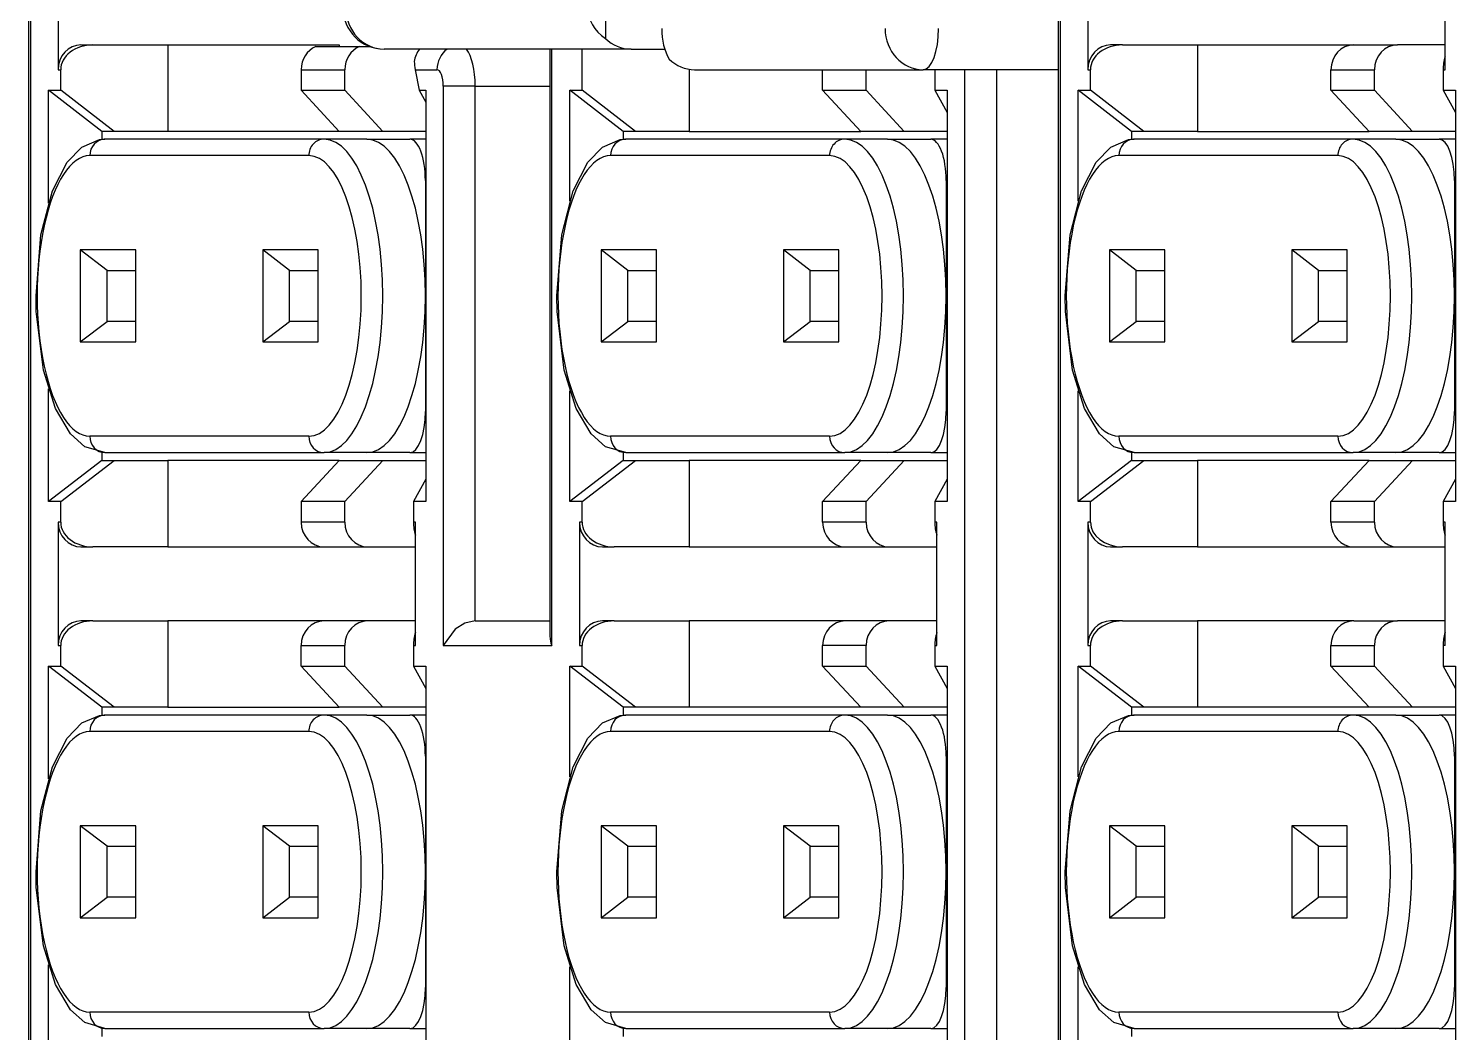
# Model space of a CAD drawing. Header units: inches. Extents: x 47316 to 59086, y 3141 to 11743.
# Drawn here: x 51901.51 to 51908.48, y 8972.56 to 8977.46 of the extents above; entities that cross this region are included whole.
import ezdxf

# ---------------------------------------------------------------- set-up
doc = ezdxf.new("R2010")
doc.units = ezdxf.units.IN
doc.header["$MEASUREMENT"] = 0
doc.layers.add('___SHELL', color=7, linetype='Continuous')

msp = doc.modelspace()

# ---------------------------------------------------------------- linework, layer by layer
at = {"layer": '___SHELL', "color": 0, "linetype": 'ByBlock', "lineweight": -2}
for p, q in [((51906.5374, 8991.2422), (51906.5374, 8969.511)), ((51906.5462, 8991.2422), (51906.5462, 8969.511)), ((51901.5078, 8978.2351), (51901.5078, 8969.511)), ((51901.5166, 8978.2351), (51901.5166, 8969.511)), ((51901.6961, 8976.8113), (51901.7677, 8976.8856)), ((51901.7677, 8976.8856), (51901.8539, 8976.9221)), ((51901.8539, 8976.9221), (51901.8812, 8976.9242)), ((51904.2398, 8976.8113), (51904.3114, 8976.8856)), ((51904.3114, 8976.8856), (51904.3976, 8976.9221)), ((51904.3976, 8976.9221), (51904.4249, 8976.9242)), ((51906.7226, 8976.8113), (51906.7942, 8976.8856)), ((51906.7942, 8976.8856), (51906.8804, 8976.9221)), ((51906.8804, 8976.9221), (51906.9077, 8976.9242)), ((51901.6245, 8976.6714), (51901.6961, 8976.8113)), ((51904.1682, 8976.6714), (51904.2398, 8976.8113)), ((51906.651, 8976.6714), (51906.7226, 8976.8113)), ((51901.5686, 8976.457), (51901.6245, 8976.6714)), ((51904.1123, 8976.457), (51904.1682, 8976.6714)), ((51906.5951, 8976.457), (51906.651, 8976.6714)), ((51901.5443, 8976.1589), (51901.5686, 8976.457)), ((51904.0879, 8976.1589), (51904.1123, 8976.457)), ((51906.5708, 8976.1589), (51906.5951, 8976.457)), ((51901.5458, 8976.0825), (51901.5443, 8976.1589)), ((51904.0895, 8976.0825), (51904.0879, 8976.1589)), ((51906.5723, 8976.0825), (51906.5708, 8976.1589)), ((51901.581, 8975.7968), (51901.5458, 8976.0825)), ((51904.1247, 8975.7968), (51904.0895, 8976.0825)), ((51906.6075, 8975.7968), (51906.5723, 8976.0825)), ((51901.6394, 8975.6095), (51901.581, 8975.7968)), ((51904.1831, 8975.6095), (51904.1247, 8975.7968)), ((51906.6659, 8975.6095), (51906.6075, 8975.7968)), ((51901.7125, 8975.485), (51901.6394, 8975.6095)), ((51904.2562, 8975.485), (51904.1831, 8975.6095)), ((51906.739, 8975.485), (51906.6659, 8975.6095)), ((51901.7824, 8975.4226), (51901.7125, 8975.485)), ((51904.3261, 8975.4226), (51904.2562, 8975.485)), ((51906.8089, 8975.4226), (51906.739, 8975.485)), ((51901.8812, 8975.3937), (51901.7824, 8975.4226)), ((51904.4249, 8975.3937), (51904.3261, 8975.4226)), ((51906.9077, 8975.3937), (51906.8089, 8975.4226)), ((51903.6383, 8974.561), (51903.5918, 8974.5323)), ((51903.6898, 8974.5723), (51903.6383, 8974.561)), ((51903.5918, 8974.5323), (51903.533, 8974.4518)), ((51901.6961, 8973.9995), (51901.7677, 8974.0738)), ((51901.7677, 8974.0738), (51901.8539, 8974.1103)), ((51901.8539, 8974.1103), (51901.8812, 8974.1124)), ((51904.2398, 8973.9995), (51904.3114, 8974.0738)), ((51904.3114, 8974.0738), (51904.3976, 8974.1103)), ((51904.3976, 8974.1103), (51904.4249, 8974.1124)), ((51906.7226, 8973.9995), (51906.7942, 8974.0738)), ((51906.7942, 8974.0738), (51906.8804, 8974.1103)), ((51906.8804, 8974.1103), (51906.9077, 8974.1124)), ((51901.6245, 8973.8596), (51901.6961, 8973.9995)), ((51904.1682, 8973.8596), (51904.2398, 8973.9995)), ((51906.651, 8973.8596), (51906.7226, 8973.9995)), ((51901.5686, 8973.6452), (51901.6245, 8973.8596)), ((51904.1123, 8973.6452), (51904.1682, 8973.8596)), ((51906.5951, 8973.6452), (51906.651, 8973.8596)), ((51901.5443, 8973.3471), (51901.5686, 8973.6452)), ((51904.0879, 8973.3471), (51904.1123, 8973.6452)), ((51906.5708, 8973.3471), (51906.5951, 8973.6452)), ((51901.5458, 8973.2707), (51901.5443, 8973.3471)), ((51904.0895, 8973.2707), (51904.0879, 8973.3471)), ((51906.5723, 8973.2707), (51906.5708, 8973.3471)), ((51901.581, 8972.985), (51901.5458, 8973.2707)), ((51904.1247, 8972.985), (51904.0895, 8973.2707)), ((51906.6075, 8972.985), (51906.5723, 8973.2707)), ((51901.6394, 8972.7977), (51901.581, 8972.985)), ((51904.1831, 8972.7977), (51904.1247, 8972.985)), ((51906.6659, 8972.7977), (51906.6075, 8972.985)), ((51901.7125, 8972.6732), (51901.6394, 8972.7977)), ((51904.2562, 8972.6732), (51904.1831, 8972.7977)), ((51906.739, 8972.6732), (51906.6659, 8972.7977)), ((51901.7824, 8972.6108), (51901.7125, 8972.6732)), ((51901.8812, 8972.5819), (51901.7824, 8972.6108)), ((51904.3261, 8972.6108), (51904.2562, 8972.6732)), ((51904.4249, 8972.5819), (51904.3261, 8972.6108)), ((51906.8089, 8972.6108), (51906.739, 8972.6732)), ((51906.9077, 8972.5819), (51906.8089, 8972.6108))]:
    msp.add_line(p, q, dxfattribs=at)
at = {"layer": '___SHELL', "color": 0, "linetype": 'ByBlock', "lineweight": -2, "ltscale": 0.050876}
msp.add_line((51901.652, 8978.081), (51901.652, 8977.2636), dxfattribs=at)
at = {"layer": '___SHELL', "color": 0, "linetype": 'ByBlock', "lineweight": -2, "ltscale": 0.0375}
for p, q in [((51906.6816, 8977.8661), (51906.6816, 8977.2636)), ((51908.4271, 8977.2636), (51908.4271, 8977.8661)), ((51901.652, 8975.0543), (51901.652, 8974.4518)), ((51903.3975, 8974.4518), (51903.3975, 8975.0543)), ((51904.1988, 8975.0543), (51904.1988, 8974.4518)), ((51905.9443, 8974.4518), (51905.9443, 8975.0543)), ((51906.6816, 8975.0543), (51906.6816, 8974.4518)), ((51908.4271, 8974.4518), (51908.4271, 8975.0543))]:
    msp.add_line(p, q, dxfattribs=at)
at = {"layer": '___SHELL', "color": 0, "linetype": 'ByBlock', "lineweight": -2, "ltscale": 0.013644}
msp.add_line((51904.3259, 8977.6347), (51904.3259, 8977.4154), dxfattribs=at)
at = {"layer": '___SHELL', "color": 0, "linetype": 'ByBlock', "lineweight": -2, "ltscale": 0.003607}
for p, q in [((51901.7638, 8977.3841), (51901.8217, 8977.3841)), ((51906.8512, 8977.3841), (51906.7933, 8977.3841)), ((51901.7638, 8974.9338), (51901.8217, 8974.9338)), ((51906.7933, 8974.9338), (51906.8512, 8974.9338)), ((51901.8217, 8974.5723), (51901.7638, 8974.5723)), ((51906.8512, 8974.5723), (51906.7933, 8974.5723))]:
    msp.add_line(p, q, dxfattribs=at)
at = {"layer": '___SHELL', "color": 0, "linetype": 'ByBlock', "lineweight": -2, "ltscale": 0.022778}
for p, q in [((51901.8217, 8977.3841), (51902.1877, 8977.3841)), ((51902.1877, 8974.9338), (51901.8217, 8974.9338)), ((51901.8217, 8974.5723), (51902.1877, 8974.5723))]:
    msp.add_line(p, q, dxfattribs=at)
at = {"layer": '___SHELL', "color": 0, "linetype": 'ByBlock', "lineweight": -2, "ltscale": 0.052155}
for p, q in [((51902.1877, 8977.3841), (51903.0257, 8977.3841)), ((51903.0257, 8976.9623), (51902.1877, 8976.9623)), ((51904.7345, 8976.9623), (51905.5724, 8976.9623)), ((51907.2173, 8976.9623), (51908.0553, 8976.9623)), ((51903.0257, 8975.3556), (51902.1877, 8975.3556)), ((51905.5724, 8975.3556), (51904.7345, 8975.3556)), ((51908.0553, 8975.3556), (51907.2173, 8975.3556)), ((51902.1877, 8974.1505), (51903.0257, 8974.1505)), ((51905.5724, 8974.1505), (51904.7345, 8974.1505)), ((51908.0553, 8974.1505), (51907.2173, 8974.1505))]:
    msp.add_line(p, q, dxfattribs=at)
at = {"layer": '___SHELL', "color": 0, "linetype": 'ByBlock', "lineweight": -2, "ltscale": 0.026251}
for p, q in [((51902.1877, 8977.3841), (51902.1877, 8976.9623)), ((51907.2173, 8977.3841), (51907.2173, 8976.9623)), ((51902.1877, 8975.3556), (51902.1877, 8974.9338)), ((51904.7345, 8975.3556), (51904.7345, 8974.9338)), ((51907.2173, 8975.3556), (51907.2173, 8974.9338)), ((51902.1877, 8974.5723), (51902.1877, 8974.1505)), ((51904.7345, 8974.5723), (51904.7345, 8974.1505)), ((51907.2173, 8974.5723), (51907.2173, 8974.1505))]:
    msp.add_line(p, q, dxfattribs=at)
at = {"layer": '___SHELL', "color": 0, "linetype": 'ByBlock', "lineweight": -2, "ltscale": 0.013251}
for p, q in [((51902.9111, 8977.3761), (51903.124, 8977.3761)), ((51907.9808, 8977.3841), (51908.1937, 8977.3841)), ((51902.8395, 8977.2636), (51903.0524, 8977.2636)), ((51907.869, 8977.2636), (51908.0819, 8977.2636)), ((51902.8395, 8977.1632), (51903.0524, 8977.1632)), ((51905.3862, 8977.1632), (51905.5991, 8977.1632)), ((51907.869, 8977.1632), (51908.0819, 8977.1632)), ((51905.7853, 8976.9623), (51905.5724, 8976.9623)), ((51908.2682, 8976.9623), (51908.0553, 8976.9623)), ((51905.5724, 8975.3556), (51905.7853, 8975.3556)), ((51908.0553, 8975.3556), (51908.2682, 8975.3556)), ((51903.0524, 8975.1547), (51902.8395, 8975.1547)), ((51905.5991, 8975.1547), (51905.3862, 8975.1547)), ((51908.0819, 8975.1547), (51907.869, 8975.1547)), ((51903.0524, 8975.0543), (51902.8395, 8975.0543)), ((51905.5991, 8975.0543), (51905.3862, 8975.0543)), ((51908.0819, 8975.0543), (51907.869, 8975.0543)), ((51902.9512, 8974.9338), (51903.1641, 8974.9338)), ((51905.498, 8974.9338), (51905.7109, 8974.9338)), ((51907.9808, 8974.9338), (51908.1937, 8974.9338)), ((51903.1641, 8974.5723), (51902.9512, 8974.5723)), ((51905.7109, 8974.5723), (51905.498, 8974.5723)), ((51907.9808, 8974.5723), (51908.1937, 8974.5723)), ((51902.8395, 8974.4518), (51903.0524, 8974.4518)), ((51905.5991, 8974.4518), (51905.3862, 8974.4518)), ((51907.869, 8974.4518), (51908.0819, 8974.4518)), ((51902.8395, 8974.3514), (51903.0524, 8974.3514)), ((51905.3862, 8974.3514), (51905.5991, 8974.3514)), ((51907.869, 8974.3514), (51908.0819, 8974.3514)), ((51905.7853, 8974.1505), (51905.5724, 8974.1505)), ((51908.2682, 8974.1505), (51908.0553, 8974.1505))]:
    msp.add_line(p, q, dxfattribs=at)
at = {"layer": '___SHELL', "color": 0, "linetype": 'ByBlock', "lineweight": -2, "ltscale": 0.000500488}
msp.add_line((51903.0257, 8977.3841), (51903.0257, 8977.3761), dxfattribs=at)
at = {"layer": '___SHELL', "color": 0, "linetype": 'ByBlock', "lineweight": -2, "ltscale": 0.003232}
msp.add_line((51903.124, 8977.3761), (51903.176, 8977.3761), dxfattribs=at)
at = {"layer": '___SHELL', "color": 0, "linetype": 'ByBlock', "lineweight": -2, "ltscale": 0.075079}
msp.add_line((51904.4508, 8977.364), (51903.2445, 8977.364), dxfattribs=at)
at = {"layer": '___SHELL', "color": 0, "linetype": 'ByBlock', "lineweight": -2, "ltscale": 0.178436}
msp.add_line((51904.0545, 8977.364), (51904.0545, 8974.497), dxfattribs=at)
at = {"layer": '___SHELL', "color": 0, "linetype": 'ByBlock', "lineweight": -2, "ltscale": 0.18125}
msp.add_line((51904.0633, 8974.4518), (51904.0633, 8977.364), dxfattribs=at)
at = {"layer": '___SHELL', "color": 0, "linetype": 'ByBlock', "lineweight": -2, "ltscale": 0.0125}
msp.add_line((51904.2116, 8977.1632), (51904.2116, 8977.364), dxfattribs=at)
at = {"layer": '___SHELL', "color": 0, "linetype": 'ByBlock', "lineweight": -2, "ltscale": 0.010229}
msp.add_line((51904.4508, 8977.364), (51904.6152, 8977.364), dxfattribs=at)
at = {"layer": '___SHELL', "color": 0, "linetype": 'ByBlock', "lineweight": -2, "ltscale": 0.022781}
for p, q in [((51906.8512, 8977.3841), (51907.2173, 8977.3841)), ((51904.7345, 8974.9338), (51904.3684, 8974.9338)), ((51907.2173, 8974.9338), (51906.8512, 8974.9338)), ((51904.3684, 8974.5723), (51904.7345, 8974.5723)), ((51906.8512, 8974.5723), (51907.2173, 8974.5723))]:
    msp.add_line(p, q, dxfattribs=at)
at = {"layer": '___SHELL', "color": 0, "linetype": 'ByBlock', "lineweight": -2, "ltscale": 0.047519}
for p, q in [((51907.2173, 8977.3841), (51907.9808, 8977.3841)), ((51902.1877, 8974.9338), (51902.9512, 8974.9338)), ((51904.7345, 8974.9338), (51905.498, 8974.9338)), ((51907.2173, 8974.9338), (51907.9808, 8974.9338)), ((51902.9512, 8974.5723), (51902.1877, 8974.5723)), ((51905.498, 8974.5723), (51904.7345, 8974.5723)), ((51907.9808, 8974.5723), (51907.2173, 8974.5723))]:
    msp.add_line(p, q, dxfattribs=at)
at = {"layer": '___SHELL', "color": 0, "linetype": 'ByBlock', "lineweight": -2, "ltscale": 0.014526}
for p, q in [((51908.4271, 8977.3841), (51908.1937, 8977.3841)), ((51903.1641, 8974.9338), (51903.3975, 8974.9338)), ((51905.7109, 8974.9338), (51905.9443, 8974.9338)), ((51908.1937, 8974.9338), (51908.4271, 8974.9338)), ((51903.3975, 8974.5723), (51903.1641, 8974.5723)), ((51905.9443, 8974.5723), (51905.7109, 8974.5723)), ((51908.4271, 8974.5723), (51908.1937, 8974.5723))]:
    msp.add_line(p, q, dxfattribs=at)
at = {"layer": '___SHELL', "color": 0, "linetype": 'ByBlock', "lineweight": -2, "ltscale": 0.000796509}
for p, q in [((51901.652, 8977.2636), (51901.6648, 8977.2636)), ((51906.6816, 8977.2636), (51906.6944, 8977.2636)), ((51901.6648, 8975.0543), (51901.652, 8975.0543)), ((51904.2116, 8975.0543), (51904.1988, 8975.0543)), ((51906.6944, 8975.0543), (51906.6816, 8975.0543)), ((51901.652, 8974.4518), (51901.6648, 8974.4518)), ((51904.1988, 8974.4518), (51904.2116, 8974.4518)), ((51906.6816, 8974.4518), (51906.6944, 8974.4518))]:
    msp.add_line(p, q, dxfattribs=at)
at = {"layer": '___SHELL', "color": 0, "linetype": 'ByBlock', "lineweight": -2, "ltscale": 0.00625}
for p, q in [((51901.6648, 8977.1632), (51901.6648, 8977.2636)), ((51902.8395, 8977.2636), (51902.8395, 8977.1632)), ((51903.0524, 8977.1632), (51903.0524, 8977.2636)), ((51905.3862, 8977.1632), (51905.3862, 8977.2636)), ((51905.5991, 8977.1632), (51905.5991, 8977.2636)), ((51905.9345, 8977.2636), (51905.9345, 8977.1632)), ((51906.6944, 8977.1632), (51906.6944, 8977.2636)), ((51907.869, 8977.1632), (51907.869, 8977.2636)), ((51908.0819, 8977.1632), (51908.0819, 8977.2636)), ((51908.4173, 8977.2636), (51908.4173, 8977.1632)), ((51901.6648, 8975.0543), (51901.6648, 8975.1547)), ((51902.8395, 8975.1547), (51902.8395, 8975.0543)), ((51903.0524, 8975.0543), (51903.0524, 8975.1547)), ((51903.3878, 8975.1547), (51903.3878, 8975.0543)), ((51904.2116, 8975.0543), (51904.2116, 8975.1547)), ((51905.3862, 8975.0543), (51905.3862, 8975.1547)), ((51905.5991, 8975.0543), (51905.5991, 8975.1547)), ((51905.9345, 8975.1547), (51905.9345, 8975.0543)), ((51906.6944, 8975.0543), (51906.6944, 8975.1547)), ((51907.869, 8975.0543), (51907.869, 8975.1547)), ((51908.0819, 8975.0543), (51908.0819, 8975.1547)), ((51908.4173, 8975.1547), (51908.4173, 8975.0543)), ((51901.6648, 8974.3514), (51901.6648, 8974.4518)), ((51902.8395, 8974.3514), (51902.8395, 8974.4518)), ((51903.0524, 8974.3514), (51903.0524, 8974.4518)), ((51903.3878, 8974.4518), (51903.3878, 8974.3514)), ((51904.2116, 8974.3514), (51904.2116, 8974.4518)), ((51905.3862, 8974.3514), (51905.3862, 8974.4518)), ((51905.5991, 8974.3514), (51905.5991, 8974.4518)), ((51905.9345, 8974.4518), (51905.9345, 8974.3514)), ((51906.6944, 8974.3514), (51906.6944, 8974.4518)), ((51907.869, 8974.3514), (51907.869, 8974.4518)), ((51908.0819, 8974.3514), (51908.0819, 8974.4518)), ((51908.4173, 8974.4518), (51908.4173, 8974.3514))]:
    msp.add_line(p, q, dxfattribs=at)
at = {"layer": '___SHELL', "color": 0, "linetype": 'ByBlock', "lineweight": -2, "ltscale": 0.006613}
msp.add_line((51903.3966, 8977.2636), (51903.5029, 8977.2636), dxfattribs=at)
at = {"layer": '___SHELL', "color": 0, "linetype": 'ByBlock', "lineweight": -2, "ltscale": 0.006358}
msp.add_line((51903.3966, 8977.2636), (51903.4154, 8977.1632), dxfattribs=at)
at = {"layer": '___SHELL', "color": 0, "linetype": 'ByBlock', "lineweight": -2, "ltscale": 0.018881}
msp.add_line((51904.7345, 8977.2657), (51904.7345, 8976.9623), dxfattribs=at)
at = {"layer": '___SHELL', "color": 0, "linetype": 'ByBlock', "lineweight": -2, "ltscale": 0.069498}
msp.add_line((51904.7611, 8977.2636), (51905.8778, 8977.2636), dxfattribs=at)
at = {"layer": '___SHELL', "color": 0, "linetype": 'ByBlock', "lineweight": -2, "ltscale": 0.041052}
msp.add_line((51906.5374, 8977.2636), (51905.8778, 8977.2636), dxfattribs=at)
at = {"layer": '___SHELL', "color": 0, "linetype": 'ByBlock', "lineweight": -2, "ltscale": 0.482501}
for p, q in [((51906.0797, 8977.2636), (51906.0797, 8969.511)), ((51906.2366, 8969.511), (51906.2366, 8977.2636))]:
    msp.add_line(p, q, dxfattribs=at)
at = {"layer": '___SHELL', "color": 0, "linetype": 'ByBlock', "lineweight": -2, "ltscale": 0.000610352}
for p, q in [((51908.4173, 8977.2636), (51908.4271, 8977.2636)), ((51905.9443, 8975.0543), (51905.9345, 8975.0543)), ((51908.4271, 8975.0543), (51908.4173, 8975.0543)), ((51905.9345, 8974.4518), (51905.9443, 8974.4518)), ((51908.4271, 8974.4518), (51908.4173, 8974.4518))]:
    msp.add_line(p, q, dxfattribs=at)
at = {"layer": '___SHELL', "color": 0, "linetype": 'ByBlock', "lineweight": -2, "ltscale": 0.034268}
for p, q in [((51901.6047, 8976.6126), (51901.6047, 8977.1632)), ((51901.6047, 8973.8008), (51901.6047, 8974.3514))]:
    msp.add_line(p, q, dxfattribs=at)
at = {"layer": '___SHELL', "color": 0, "linetype": 'ByBlock', "lineweight": -2, "ltscale": 0.003745}
for p, q in [((51901.6047, 8977.1632), (51901.6648, 8977.1632)), ((51901.9263, 8976.9623), (51901.8661, 8976.9623)), ((51901.8661, 8975.3556), (51901.9263, 8975.3556)), ((51901.6648, 8975.1547), (51901.6047, 8975.1547)), ((51903.448, 8975.1547), (51903.3878, 8975.1547)), ((51901.6047, 8974.3514), (51901.6648, 8974.3514)), ((51903.3878, 8974.3514), (51903.448, 8974.3514)), ((51901.9263, 8974.1505), (51901.8661, 8974.1505))]:
    msp.add_line(p, q, dxfattribs=at)
at = {"layer": '___SHELL', "color": 0, "linetype": 'ByBlock', "lineweight": -2, "ltscale": 0.020519}
for p, q in [((51901.8661, 8976.9623), (51901.6047, 8977.1632)), ((51901.9263, 8976.9623), (51901.6648, 8977.1632)), ((51904.4128, 8976.9623), (51904.1513, 8977.1632)), ((51904.473, 8976.9623), (51904.2116, 8977.1632)), ((51906.8956, 8976.9623), (51906.6342, 8977.1632)), ((51906.9558, 8976.9623), (51906.6944, 8977.1632)), ((51901.8661, 8975.3556), (51901.6047, 8975.1547)), ((51901.6648, 8975.1547), (51901.9263, 8975.3556)), ((51904.4128, 8975.3556), (51904.1513, 8975.1547)), ((51904.2116, 8975.1547), (51904.473, 8975.3556)), ((51906.8956, 8975.3556), (51906.6342, 8975.1547)), ((51906.6944, 8975.1547), (51906.9558, 8975.3556)), ((51901.8661, 8974.1505), (51901.6047, 8974.3514)), ((51901.9263, 8974.1505), (51901.6648, 8974.3514)), ((51904.4128, 8974.1505), (51904.1513, 8974.3514)), ((51904.473, 8974.1505), (51904.2116, 8974.3514)), ((51906.8956, 8974.1505), (51906.6342, 8974.3514)), ((51906.9558, 8974.1505), (51906.6944, 8974.3514))]:
    msp.add_line(p, q, dxfattribs=at)
at = {"layer": '___SHELL', "color": 0, "linetype": 'ByBlock', "lineweight": -2, "ltscale": 0.017045}
for p, q in [((51902.8395, 8977.1632), (51903.0257, 8976.9623)), ((51903.0257, 8975.3556), (51902.8395, 8975.1547)), ((51903.0257, 8974.1505), (51902.8395, 8974.3514))]:
    msp.add_line(p, q, dxfattribs=at)
at = {"layer": '___SHELL', "color": 0, "linetype": 'ByBlock', "lineweight": -2, "ltscale": 0.017047}
for p, q in [((51903.0524, 8977.1632), (51903.2387, 8976.9623)), ((51905.5724, 8976.9623), (51905.3862, 8977.1632)), ((51905.5991, 8977.1632), (51905.7853, 8976.9623)), ((51907.869, 8977.1632), (51908.0553, 8976.9623)), ((51908.0819, 8977.1632), (51908.2682, 8976.9623)), ((51903.2387, 8975.3556), (51903.0524, 8975.1547)), ((51905.3862, 8975.1547), (51905.5724, 8975.3556)), ((51905.7853, 8975.3556), (51905.5991, 8975.1547)), ((51908.0553, 8975.3556), (51907.869, 8975.1547)), ((51908.2682, 8975.3556), (51908.0819, 8975.1547)), ((51903.0524, 8974.3514), (51903.2387, 8974.1505)), ((51905.3862, 8974.3514), (51905.5724, 8974.1505)), ((51905.5991, 8974.3514), (51905.7853, 8974.1505)), ((51907.869, 8974.3514), (51908.0553, 8974.1505)), ((51908.0819, 8974.3514), (51908.2682, 8974.1505))]:
    msp.add_line(p, q, dxfattribs=at)
at = {"layer": '___SHELL', "color": 0, "linetype": 'ByBlock', "lineweight": -2, "ltscale": 0.002026}
msp.add_line((51903.4154, 8977.1632), (51903.448, 8977.1632), dxfattribs=at)
at = {"layer": '___SHELL', "color": 0, "linetype": 'ByBlock', "lineweight": -2, "ltscale": 0.004188}
msp.add_line((51903.4154, 8977.1632), (51903.448, 8977.1043), dxfattribs=at)
at = {"layer": '___SHELL', "color": 0, "linetype": 'ByBlock', "lineweight": -2, "ltscale": 0.125}
for p, q in [((51903.448, 8977.1632), (51903.448, 8975.1547)), ((51905.9947, 8977.1632), (51905.9947, 8975.1547)), ((51908.4775, 8977.1632), (51908.4775, 8975.1547)), ((51903.448, 8974.3514), (51903.448, 8972.3429)), ((51905.9947, 8974.3514), (51905.9947, 8972.3429)), ((51908.4775, 8974.3514), (51908.4775, 8972.3429))]:
    msp.add_line(p, q, dxfattribs=at)
at = {"layer": '___SHELL', "color": 0, "linetype": 'ByBlock', "lineweight": -2, "ltscale": 0.170001}
msp.add_line((51903.533, 8977.1833), (51903.533, 8974.4518), dxfattribs=at)
at = {"layer": '___SHELL', "color": 0, "linetype": 'ByBlock', "lineweight": -2, "ltscale": 0.009763}
msp.add_line((51903.6898, 8977.1833), (51903.533, 8977.1833), dxfattribs=at)
at = {"layer": '___SHELL', "color": 0, "linetype": 'ByBlock', "lineweight": -2, "ltscale": 0.1625}
msp.add_line((51903.6898, 8974.5723), (51903.6898, 8977.1833), dxfattribs=at)
at = {"layer": '___SHELL', "color": 0, "linetype": 'ByBlock', "lineweight": -2, "ltscale": 0.022699}
for p, q in [((51903.6898, 8977.1833), (51904.0545, 8977.1833)), ((51903.6898, 8974.5723), (51904.0545, 8974.5723))]:
    msp.add_line(p, q, dxfattribs=at)
at = {"layer": '___SHELL', "color": 0, "linetype": 'ByBlock', "lineweight": -2, "ltscale": 0.033661}
for p, q in [((51904.1513, 8976.6223), (51904.1513, 8977.1632)), ((51906.6342, 8976.6223), (51906.6342, 8977.1632)), ((51904.1513, 8973.8105), (51904.1513, 8974.3514)), ((51906.6342, 8973.8105), (51906.6342, 8974.3514))]:
    msp.add_line(p, q, dxfattribs=at)
at = {"layer": '___SHELL', "color": 0, "linetype": 'ByBlock', "lineweight": -2, "ltscale": 0.003748}
for p, q in [((51904.1513, 8977.1632), (51904.2116, 8977.1632)), ((51905.9345, 8977.1632), (51905.9947, 8977.1632)), ((51906.6342, 8977.1632), (51906.6944, 8977.1632)), ((51908.4173, 8977.1632), (51908.4775, 8977.1632)), ((51904.473, 8976.9623), (51904.4128, 8976.9623)), ((51906.9558, 8976.9623), (51906.8956, 8976.9623)), ((51904.4128, 8975.3556), (51904.473, 8975.3556)), ((51906.8956, 8975.3556), (51906.9558, 8975.3556)), ((51904.2116, 8975.1547), (51904.1513, 8975.1547)), ((51905.9947, 8975.1547), (51905.9345, 8975.1547)), ((51906.6944, 8975.1547), (51906.6342, 8975.1547)), ((51908.4775, 8975.1547), (51908.4173, 8975.1547)), ((51904.1513, 8974.3514), (51904.2116, 8974.3514)), ((51905.9345, 8974.3514), (51905.9947, 8974.3514)), ((51906.6342, 8974.3514), (51906.6944, 8974.3514)), ((51908.4173, 8974.3514), (51908.4775, 8974.3514)), ((51904.473, 8974.1505), (51904.4128, 8974.1505)), ((51906.9558, 8974.1505), (51906.8956, 8974.1505))]:
    msp.add_line(p, q, dxfattribs=at)
at = {"layer": '___SHELL', "color": 0, "linetype": 'ByBlock', "lineweight": -2, "ltscale": 0.007745}
for p, q in [((51905.9345, 8977.1632), (51905.9947, 8977.0542)), ((51908.4173, 8977.1632), (51908.4775, 8977.0542)), ((51905.9947, 8975.2636), (51905.9345, 8975.1547)), ((51908.4775, 8975.2636), (51908.4173, 8975.1547)), ((51905.9345, 8974.3514), (51905.9947, 8974.2425)), ((51908.4173, 8974.3514), (51908.4775, 8974.2425))]:
    msp.add_line(p, q, dxfattribs=at)
at = {"layer": '___SHELL', "color": 0, "linetype": 'ByBlock', "lineweight": -2, "ltscale": 0.002539}
for p, q in [((51901.8661, 8976.9623), (51901.8661, 8976.9215)), ((51901.8661, 8974.1505), (51901.8661, 8974.1097))]:
    msp.add_line(p, q, dxfattribs=at)
at = {"layer": '___SHELL', "color": 0, "linetype": 'ByBlock', "lineweight": -2, "ltscale": 0.016272}
for p, q in [((51902.1877, 8976.9623), (51901.9263, 8976.9623)), ((51904.7345, 8976.9623), (51904.473, 8976.9623)), ((51907.2173, 8976.9623), (51906.9558, 8976.9623)), ((51901.9263, 8975.3556), (51902.1877, 8975.3556)), ((51904.473, 8975.3556), (51904.7345, 8975.3556)), ((51906.9558, 8975.3556), (51907.2173, 8975.3556)), ((51902.1877, 8974.1505), (51901.9263, 8974.1505)), ((51904.7345, 8974.1505), (51904.473, 8974.1505)), ((51907.2173, 8974.1505), (51906.9558, 8974.1505))]:
    msp.add_line(p, q, dxfattribs=at)
at = {"layer": '___SHELL', "color": 0, "linetype": 'ByBlock', "lineweight": -2, "ltscale": 0.013254}
for p, q in [((51903.2387, 8976.9623), (51903.0257, 8976.9623)), ((51903.0257, 8975.3556), (51903.2387, 8975.3556)), ((51903.2387, 8974.1505), (51903.0257, 8974.1505))]:
    msp.add_line(p, q, dxfattribs=at)
at = {"layer": '___SHELL', "color": 0, "linetype": 'ByBlock', "lineweight": -2, "ltscale": 0.013025}
for p, q in [((51903.448, 8976.9623), (51903.2387, 8976.9623)), ((51903.2387, 8975.3556), (51903.448, 8975.3556)), ((51903.448, 8974.1505), (51903.2387, 8974.1505))]:
    msp.add_line(p, q, dxfattribs=at)
at = {"layer": '___SHELL', "color": 0, "linetype": 'ByBlock', "lineweight": -2, "ltscale": 0.002469}
for p, q in [((51904.4128, 8976.9623), (51904.4128, 8976.9226)), ((51906.8956, 8976.9623), (51906.8956, 8976.9226)), ((51904.4128, 8974.1505), (51904.4128, 8974.1108)), ((51906.8956, 8974.1505), (51906.8956, 8974.1108))]:
    msp.add_line(p, q, dxfattribs=at)
at = {"layer": '___SHELL', "color": 0, "linetype": 'ByBlock', "lineweight": -2, "ltscale": 0.013028}
for p, q in [((51905.9947, 8976.9623), (51905.7853, 8976.9623)), ((51908.4775, 8976.9623), (51908.2682, 8976.9623)), ((51905.7853, 8975.3556), (51905.9947, 8975.3556)), ((51908.2682, 8975.3556), (51908.4775, 8975.3556)), ((51905.9947, 8974.1505), (51905.7853, 8974.1505)), ((51908.4775, 8974.1505), (51908.2682, 8974.1505))]:
    msp.add_line(p, q, dxfattribs=at)
at = {"layer": '___SHELL', "color": 0, "linetype": 'ByBlock', "lineweight": -2, "ltscale": 0.000177002}
for p, q in [((51901.8783, 8976.9242), (51901.8812, 8976.9242)), ((51904.422, 8976.9242), (51904.4249, 8976.9242)), ((51906.9048, 8976.9242), (51906.9077, 8976.9242)), ((51901.8783, 8974.1124), (51901.8812, 8974.1124)), ((51904.422, 8974.1124), (51904.4249, 8974.1124)), ((51906.9048, 8974.1124), (51906.9077, 8974.1124))]:
    msp.add_line(p, q, dxfattribs=at)
at = {"layer": '___SHELL', "color": 0, "linetype": 'ByBlock', "lineweight": -2, "ltscale": 0.066586}
for p, q in [((51902.951, 8976.9242), (51901.8812, 8976.9242)), ((51905.4947, 8976.9242), (51904.4249, 8976.9242)), ((51907.9775, 8976.9242), (51906.9077, 8976.9242)), ((51902.8766, 8976.8438), (51901.8067, 8976.8438)), ((51905.4202, 8976.8438), (51904.3504, 8976.8438)), ((51907.9031, 8976.8438), (51906.8332, 8976.8438)), ((51902.8766, 8975.4741), (51901.8067, 8975.4741)), ((51905.4202, 8975.4741), (51904.3504, 8975.4741)), ((51907.9031, 8975.4741), (51906.8332, 8975.4741)), ((51901.8812, 8975.3937), (51902.951, 8975.3937)), ((51904.4249, 8975.3937), (51905.4947, 8975.3937)), ((51906.9077, 8975.3937), (51907.9775, 8975.3937)), ((51902.951, 8974.1124), (51901.8812, 8974.1124)), ((51905.4947, 8974.1124), (51904.4249, 8974.1124)), ((51907.9775, 8974.1124), (51906.9077, 8974.1124)), ((51902.8766, 8974.032), (51901.8067, 8974.032)), ((51905.4202, 8974.032), (51904.3504, 8974.032)), ((51907.9031, 8974.032), (51906.8332, 8974.032)), ((51902.8766, 8972.6623), (51901.8067, 8972.6623)), ((51905.4202, 8972.6623), (51904.3504, 8972.6623)), ((51907.9031, 8972.6623), (51906.8332, 8972.6623)), ((51901.8812, 8972.5819), (51902.951, 8972.5819)), ((51904.4249, 8972.5819), (51905.4947, 8972.5819)), ((51906.9077, 8972.5819), (51907.9775, 8972.5819))]:
    msp.add_line(p, q, dxfattribs=at)
at = {"layer": '___SHELL', "color": 0, "linetype": 'ByBlock', "lineweight": -2, "ltscale": 0.012979}
for p, q in [((51903.1596, 8976.9242), (51902.951, 8976.9242)), ((51908.1861, 8976.9242), (51907.9775, 8976.9242)), ((51903.1596, 8975.3937), (51902.951, 8975.3937)), ((51908.1861, 8975.3937), (51907.9775, 8975.3937)), ((51903.1596, 8974.1124), (51902.951, 8974.1124)), ((51908.1861, 8974.1124), (51907.9775, 8974.1124)), ((51903.1596, 8972.5819), (51902.951, 8972.5819)), ((51908.1861, 8972.5819), (51907.9775, 8972.5819))]:
    msp.add_line(p, q, dxfattribs=at)
at = {"layer": '___SHELL', "color": 0, "linetype": 'ByBlock', "lineweight": -2, "ltscale": 0.013159}
for p, q in [((51903.1596, 8976.9242), (51903.371, 8976.9242)), ((51908.1861, 8976.9242), (51908.3975, 8976.9242)), ((51903.371, 8975.3937), (51903.1596, 8975.3937)), ((51908.3975, 8975.3937), (51908.1861, 8975.3937)), ((51903.1596, 8974.1124), (51903.371, 8974.1124)), ((51908.1861, 8974.1124), (51908.3975, 8974.1124)), ((51903.371, 8972.5819), (51903.1596, 8972.5819)), ((51908.3975, 8972.5819), (51908.1861, 8972.5819))]:
    msp.add_line(p, q, dxfattribs=at)
at = {"layer": '___SHELL', "color": 0, "linetype": 'ByBlock', "lineweight": -2, "ltscale": 0.004788}
for p, q in [((51903.448, 8976.9242), (51903.371, 8976.9242)), ((51903.371, 8975.3937), (51903.448, 8975.3937)), ((51903.448, 8974.1124), (51903.371, 8974.1124)), ((51903.371, 8972.5819), (51903.448, 8972.5819))]:
    msp.add_line(p, q, dxfattribs=at)
at = {"layer": '___SHELL', "color": 0, "linetype": 'ByBlock', "lineweight": -2, "ltscale": 0.012982}
for p, q in [((51905.7033, 8976.9242), (51905.4947, 8976.9242)), ((51905.7033, 8975.3937), (51905.4947, 8975.3937)), ((51905.7033, 8974.1124), (51905.4947, 8974.1124)), ((51905.7033, 8972.5819), (51905.4947, 8972.5819))]:
    msp.add_line(p, q, dxfattribs=at)
at = {"layer": '___SHELL', "color": 0, "linetype": 'ByBlock', "lineweight": -2, "ltscale": 0.013156}
for p, q in [((51905.7033, 8976.9242), (51905.9147, 8976.9242)), ((51905.9147, 8975.3937), (51905.7033, 8975.3937)), ((51905.7033, 8974.1124), (51905.9147, 8974.1124)), ((51905.9147, 8972.5819), (51905.7033, 8972.5819))]:
    msp.add_line(p, q, dxfattribs=at)
at = {"layer": '___SHELL', "color": 0, "linetype": 'ByBlock', "lineweight": -2, "ltscale": 0.004977}
for p, q in [((51905.9947, 8976.9242), (51905.9147, 8976.9242)), ((51908.4775, 8976.9242), (51908.3975, 8976.9242)), ((51905.9147, 8975.3937), (51905.9947, 8975.3937)), ((51908.3975, 8975.3937), (51908.4775, 8975.3937)), ((51905.9947, 8974.1124), (51905.9147, 8974.1124)), ((51908.4775, 8974.1124), (51908.3975, 8974.1124)), ((51905.9147, 8972.5819), (51905.9947, 8972.5819)), ((51908.3975, 8972.5819), (51908.4775, 8972.5819))]:
    msp.add_line(p, q, dxfattribs=at)
at = {"layer": '___SHELL', "color": 0, "linetype": 'ByBlock', "lineweight": -2, "ltscale": 0.035126}
for p, q in [((51903.4462, 8976.7233), (51903.4462, 8976.1589)), ((51905.99, 8976.7233), (51905.99, 8976.1589)), ((51908.4727, 8976.7233), (51908.4727, 8976.1589)), ((51903.4462, 8976.1589), (51903.4462, 8975.5946)), ((51905.99, 8976.1589), (51905.99, 8975.5946)), ((51908.4727, 8976.1589), (51908.4727, 8975.5946)), ((51903.4462, 8973.9115), (51903.4462, 8973.3471)), ((51905.99, 8973.9115), (51905.99, 8973.3471)), ((51908.4727, 8973.9115), (51908.4727, 8973.3471)), ((51903.4462, 8973.3471), (51903.4462, 8972.7828)), ((51905.99, 8973.3471), (51905.99, 8972.7828)), ((51908.4727, 8973.3471), (51908.4727, 8972.7828))]:
    msp.add_line(p, q, dxfattribs=at)
at = {"layer": '___SHELL', "color": 0, "linetype": 'ByBlock', "lineweight": -2, "ltscale": 0.000292969}
for p, q in [((51905.99, 8976.7233), (51905.9947, 8976.7233)), ((51905.9947, 8975.5946), (51905.99, 8975.5946)), ((51905.99, 8973.9115), (51905.9947, 8973.9115)), ((51905.9947, 8972.7828), (51905.99, 8972.7828))]:
    msp.add_line(p, q, dxfattribs=at)
at = {"layer": '___SHELL', "color": 0, "linetype": 'ByBlock', "lineweight": -2, "ltscale": 0.000296021}
for p, q in [((51908.4727, 8976.7233), (51908.4775, 8976.7233)), ((51908.4775, 8975.5946), (51908.4727, 8975.5946)), ((51908.4727, 8973.9115), (51908.4775, 8973.9115)), ((51908.4775, 8972.7828), (51908.4727, 8972.7828))]:
    msp.add_line(p, q, dxfattribs=at)
at = {"layer": '___SHELL', "color": 0, "linetype": 'ByBlock', "lineweight": -2, "ltscale": 0.028}
for p, q in [((51901.7608, 8976.3839), (51901.7608, 8975.934)), ((51902.0317, 8975.934), (51902.0317, 8976.3839)), ((51902.6516, 8976.3839), (51902.6516, 8975.934)), ((51902.9225, 8975.934), (51902.9225, 8976.3839)), ((51904.3045, 8976.3839), (51904.3045, 8975.934)), ((51907.0582, 8975.934), (51907.0582, 8976.3839)), ((51907.6781, 8976.3839), (51907.6781, 8975.934)), ((51907.949, 8975.934), (51907.949, 8976.3839)), ((51901.7608, 8973.5721), (51901.7608, 8973.1222)), ((51902.0317, 8973.1222), (51902.0317, 8973.5721)), ((51902.6516, 8973.5721), (51902.6516, 8973.1222)), ((51902.9225, 8973.1222), (51902.9225, 8973.5721)), ((51904.3045, 8973.5721), (51904.3045, 8973.1222)), ((51907.0582, 8973.1222), (51907.0582, 8973.5721)), ((51907.6781, 8973.5721), (51907.6781, 8973.1222)), ((51907.949, 8973.1222), (51907.949, 8973.5721))]:
    msp.add_line(p, q, dxfattribs=at)
at = {"layer": '___SHELL', "color": 0, "linetype": 'ByBlock', "lineweight": -2, "ltscale": 0.016858}
for p, q in [((51902.0317, 8976.3839), (51901.7608, 8976.3839)), ((51902.9225, 8976.3839), (51902.6516, 8976.3839)), ((51904.5753, 8976.3839), (51904.3045, 8976.3839)), ((51905.4661, 8976.3839), (51905.1953, 8976.3839)), ((51907.0582, 8976.3839), (51906.7873, 8976.3839)), ((51907.949, 8976.3839), (51907.6781, 8976.3839)), ((51901.7608, 8975.934), (51902.0317, 8975.934)), ((51902.6516, 8975.934), (51902.9225, 8975.934)), ((51904.3045, 8975.934), (51904.5753, 8975.934)), ((51905.1953, 8975.934), (51905.4661, 8975.934)), ((51906.7873, 8975.934), (51907.0582, 8975.934)), ((51907.6781, 8975.934), (51907.949, 8975.934)), ((51902.0317, 8973.5721), (51901.7608, 8973.5721)), ((51902.9225, 8973.5721), (51902.6516, 8973.5721)), ((51904.5753, 8973.5721), (51904.3045, 8973.5721)), ((51905.4661, 8973.5721), (51905.1953, 8973.5721)), ((51907.0582, 8973.5721), (51906.7873, 8973.5721)), ((51907.949, 8973.5721), (51907.6781, 8973.5721)), ((51901.7608, 8973.1222), (51902.0317, 8973.1222)), ((51902.6516, 8973.1222), (51902.9225, 8973.1222)), ((51904.3045, 8973.1222), (51904.5753, 8973.1222)), ((51905.1953, 8973.1222), (51905.4661, 8973.1222)), ((51906.7873, 8973.1222), (51907.0582, 8973.1222)), ((51907.6781, 8973.1222), (51907.949, 8973.1222))]:
    msp.add_line(p, q, dxfattribs=at)
at = {"layer": '___SHELL', "color": 0, "linetype": 'ByBlock', "lineweight": -2, "ltscale": 0.010259}
for p, q in [((51901.8915, 8976.2834), (51901.7608, 8976.3839)), ((51902.7823, 8976.2834), (51902.6516, 8976.3839)), ((51904.4352, 8976.2834), (51904.3045, 8976.3839)), ((51905.326, 8976.2835), (51905.1953, 8976.3839)), ((51906.918, 8976.2835), (51906.7873, 8976.3839)), ((51907.8088, 8976.2835), (51907.6781, 8976.3839)), ((51901.7608, 8975.934), (51901.8915, 8976.0344)), ((51902.6516, 8975.934), (51902.7823, 8976.0344)), ((51904.3045, 8975.934), (51904.4352, 8976.0344)), ((51905.1953, 8975.934), (51905.326, 8976.0344)), ((51906.7873, 8975.934), (51906.918, 8976.0344)), ((51907.6781, 8975.934), (51907.8088, 8976.0344)), ((51901.8915, 8973.4716), (51901.7608, 8973.5721)), ((51902.7823, 8973.4716), (51902.6516, 8973.5721)), ((51904.4352, 8973.4716), (51904.3045, 8973.5721)), ((51905.326, 8973.4717), (51905.1953, 8973.5721)), ((51906.918, 8973.4717), (51906.7873, 8973.5721)), ((51907.8088, 8973.4717), (51907.6781, 8973.5721)), ((51901.7608, 8973.1222), (51901.8915, 8973.2226)), ((51902.6516, 8973.1222), (51902.7823, 8973.2226)), ((51904.3045, 8973.1222), (51904.4352, 8973.2226)), ((51905.1953, 8973.1222), (51905.326, 8973.2226)), ((51906.7873, 8973.1222), (51906.918, 8973.2226)), ((51907.6781, 8973.1222), (51907.8088, 8973.2226))]:
    msp.add_line(p, q, dxfattribs=at)
at = {"layer": '___SHELL', "color": 0, "linetype": 'ByBlock', "lineweight": -2, "ltscale": 0.028003}
for p, q in [((51904.5753, 8975.934), (51904.5753, 8976.3839)), ((51905.1953, 8976.3839), (51905.1953, 8975.934)), ((51905.4661, 8975.934), (51905.4661, 8976.3839)), ((51906.7873, 8976.3839), (51906.7873, 8975.934)), ((51904.5753, 8973.1222), (51904.5753, 8973.5721)), ((51905.1953, 8973.5721), (51905.1953, 8973.1222)), ((51905.4661, 8973.1222), (51905.4661, 8973.5721)), ((51906.7873, 8973.5721), (51906.7873, 8973.1222))]:
    msp.add_line(p, q, dxfattribs=at)
at = {"layer": '___SHELL', "color": 0, "linetype": 'ByBlock', "lineweight": -2, "ltscale": 0.0155}
for p, q in [((51901.8915, 8976.0344), (51901.8915, 8976.2834)), ((51902.7823, 8976.0344), (51902.7823, 8976.2834)), ((51904.4352, 8976.0344), (51904.4352, 8976.2834)), ((51907.8088, 8976.0344), (51907.8088, 8976.2835)), ((51901.8915, 8973.2226), (51901.8915, 8973.4716)), ((51902.7823, 8973.2226), (51902.7823, 8973.4716)), ((51904.4352, 8973.2226), (51904.4352, 8973.4716)), ((51907.8088, 8973.2226), (51907.8088, 8973.4717))]:
    msp.add_line(p, q, dxfattribs=at)
at = {"layer": '___SHELL', "color": 0, "linetype": 'ByBlock', "lineweight": -2, "ltscale": 0.008722}
for p, q in [((51901.8915, 8976.2834), (51902.0317, 8976.2834)), ((51902.7823, 8976.2834), (51902.9225, 8976.2834)), ((51904.4352, 8976.2834), (51904.5753, 8976.2835)), ((51905.326, 8976.2835), (51905.4661, 8976.2835)), ((51906.918, 8976.2835), (51907.0582, 8976.2835)), ((51907.8088, 8976.2835), (51907.949, 8976.2835)), ((51902.0317, 8976.0344), (51901.8915, 8976.0344)), ((51902.9225, 8976.0344), (51902.7823, 8976.0344)), ((51904.5753, 8976.0344), (51904.4352, 8976.0344)), ((51905.4661, 8976.0344), (51905.326, 8976.0344)), ((51907.0582, 8976.0344), (51906.918, 8976.0344)), ((51907.949, 8976.0344), (51907.8088, 8976.0344)), ((51901.8915, 8973.4716), (51902.0317, 8973.4716)), ((51902.7823, 8973.4716), (51902.9225, 8973.4716)), ((51904.4352, 8973.4716), (51904.5753, 8973.4717)), ((51905.326, 8973.4717), (51905.4661, 8973.4717)), ((51906.918, 8973.4717), (51907.0582, 8973.4717)), ((51907.8088, 8973.4717), (51907.949, 8973.4717)), ((51902.0317, 8973.2226), (51901.8915, 8973.2226)), ((51902.9225, 8973.2226), (51902.7823, 8973.2226)), ((51904.5753, 8973.2226), (51904.4352, 8973.2226)), ((51905.4661, 8973.2226), (51905.326, 8973.2226)), ((51907.0582, 8973.2226), (51906.918, 8973.2226)), ((51907.949, 8973.2226), (51907.8088, 8973.2226))]:
    msp.add_line(p, q, dxfattribs=at)
at = {"layer": '___SHELL', "color": 0, "linetype": 'ByBlock', "lineweight": -2, "ltscale": 0.015503}
for p, q in [((51905.326, 8976.0344), (51905.326, 8976.2835)), ((51906.918, 8976.0344), (51906.918, 8976.2835)), ((51905.326, 8973.2226), (51905.326, 8973.4717)), ((51906.918, 8973.2226), (51906.918, 8973.4717))]:
    msp.add_line(p, q, dxfattribs=at)
at = {"layer": '___SHELL', "color": 0, "linetype": 'ByBlock', "lineweight": -2, "ltscale": 0.034274}
for p, q in [((51901.6047, 8975.1547), (51901.6047, 8975.7054)), ((51901.6047, 8972.3429), (51901.6047, 8972.8936))]:
    msp.add_line(p, q, dxfattribs=at)
at = {"layer": '___SHELL', "color": 0, "linetype": 'ByBlock', "lineweight": -2, "ltscale": 0.033667}
for p, q in [((51904.1513, 8975.1547), (51904.1513, 8975.6957)), ((51906.6342, 8975.1547), (51906.6342, 8975.6957)), ((51904.1513, 8972.3429), (51904.1513, 8972.8839)), ((51906.6342, 8972.3429), (51906.6342, 8972.8839))]:
    msp.add_line(p, q, dxfattribs=at)
at = {"layer": '___SHELL', "color": 0, "linetype": 'ByBlock', "lineweight": -2, "ltscale": 0.002417}
for p, q in [((51901.8661, 8975.3944), (51901.8661, 8975.3556)), ((51901.8661, 8972.5826), (51901.8661, 8972.5438))]:
    msp.add_line(p, q, dxfattribs=at)
at = {"layer": '___SHELL', "color": 0, "linetype": 'ByBlock', "lineweight": -2, "ltscale": 0.000109906}
for p, q in [((51901.8783, 8975.3937), (51901.8766, 8975.3938)), ((51901.8783, 8972.5819), (51901.8766, 8972.582))]:
    msp.add_line(p, q, dxfattribs=at)
at = {"layer": '___SHELL', "color": 0, "linetype": 'ByBlock', "lineweight": -2, "ltscale": 0.000170898}
for p, q in [((51901.8811, 8975.3937), (51901.8783, 8975.3937)), ((51904.4248, 8975.3937), (51904.422, 8975.3937)), ((51906.9076, 8975.3937), (51906.9048, 8975.3937)), ((51901.8811, 8972.5819), (51901.8783, 8972.5819)), ((51904.4248, 8972.5819), (51904.422, 8972.5819)), ((51906.9076, 8972.5819), (51906.9048, 8972.5819))]:
    msp.add_line(p, q, dxfattribs=at)
at = {"layer": '___SHELL', "color": 0, "linetype": 'ByBlock', "lineweight": -2, "ltscale": 0.002402}
for p, q in [((51904.4128, 8975.3942), (51904.4128, 8975.3556)), ((51906.8956, 8975.3942), (51906.8956, 8975.3556)), ((51904.4128, 8972.5824), (51904.4128, 8972.5438)), ((51906.8956, 8972.5824), (51906.8956, 8972.5438))]:
    msp.add_line(p, q, dxfattribs=at)
at = {"layer": '___SHELL', "color": 0, "linetype": 'ByBlock', "lineweight": -2, "ltscale": 0.000106855}
for p, q in [((51904.422, 8975.3937), (51904.4203, 8975.3938)), ((51906.9048, 8975.3937), (51906.9031, 8975.3938)), ((51904.422, 8972.5819), (51904.4203, 8972.582)), ((51906.9048, 8972.5819), (51906.9031, 8972.582))]:
    msp.add_line(p, q, dxfattribs=at)
at = {"layer": '___SHELL', "color": 0, "linetype": 'ByBlock', "lineweight": -2, "ltscale": 0.007744}
for p, q in [((51903.448, 8975.2636), (51903.3878, 8975.1547)), ((51903.3878, 8974.3514), (51903.448, 8974.2425))]:
    msp.add_line(p, q, dxfattribs=at)
at = {"layer": '___SHELL', "color": 0, "linetype": 'ByBlock', "lineweight": -2, "ltscale": 0.0006073}
for p, q in [((51903.3975, 8975.0543), (51903.3878, 8975.0543)), ((51903.3878, 8974.4518), (51903.3975, 8974.4518))]:
    msp.add_line(p, q, dxfattribs=at)
at = {"layer": '___SHELL', "color": 0, "linetype": 'ByBlock', "lineweight": -2, "ltscale": 0.003604}
for p, q in [((51904.3105, 8974.9338), (51904.3684, 8974.9338)), ((51904.3684, 8974.5723), (51904.3105, 8974.5723))]:
    msp.add_line(p, q, dxfattribs=at)
at = {"layer": '___SHELL', "color": 0, "linetype": 'ByBlock', "lineweight": -2, "ltscale": 0.033008}
msp.add_line((51903.533, 8974.4518), (51904.0633, 8974.4518), dxfattribs=at)
at = {"layer": '___SHELL', "color": 0, "linetype": 'ByBlock', "lineweight": -2}
for centre, radius, start, end in [((51903.2445, 8977.5648), 0.2008, 180, 270), ((51903.5249, 8977.2828), 0.1348, 142.80052, 171.04598), ((51904.4519, 8977.5437), 0.1797, 225.48313, 269.62931), ((51903.7094, 8977.3231), 0.3183, 183.46483, 190.76952), ((51904.7624, 8977.4413), 0.1778, 225.22621, 269.58883), ((51908.6139, 8977.2657), 0.1966, 161.83044, 180.60673), ((51903.5844, 8975.0523), 0.1966, 179.40826, 198.1801), ((51906.1311, 8975.0523), 0.1966, 179.40826, 198.18009), ((51908.6139, 8975.0523), 0.1966, 179.40827, 198.18008), ((51903.5844, 8974.4539), 0.1966, 161.83045, 180.60673), ((51904.1845, 8974.499), 0.13, 180.91924, 201.29249), ((51906.1311, 8974.4539), 0.1966, 161.83043, 180.60673), ((51908.6139, 8974.4539), 0.1966, 161.83044, 180.60673)]:
    msp.add_arc(centre, radius, start, end, dxfattribs=at)
for centre, major_axis, ratio, start_param, end_param in [((51903.2445, 8977.5648), (0, 0.2008), 0.927184, 1.570796, 3.141593), ((51904.5006, 8977.5648), (-0.2614, 0), 0.768173, 0, 0.8388), ((51904.7113, 8977.4644), (0, -0.2008), 0.552577, 4.712389, 5.551188), ((51905.8778, 8977.4644), (0, -0.2008), 0.927184, 4.712389, 6.283185), ((51905.8778, 8977.4644), (0, 0.2008), 0.374607, 3.141593, 4.712389), ((51901.7638, 8977.2636), (0, 0.1205), 0.927184, 0, 1.570796), ((51901.8217, 8977.2636), (0.1569, 0), 0.768173, 1.570796, 3.141593), ((51902.9512, 8977.2636), (0, -0.1205), 0.927184, 3.508801, 4.712389), ((51903.1641, 8977.2636), (0, -0.1205), 0.927184, 3.508801, 4.712389), ((51903.6146, 8977.2636), (0, 0.1205), 0.927184, 0.585137, 1.570796), ((51903.6146, 8977.1833), (0, 0.2008), 0.374607, 4.712389, 5.832066), ((51906.7933, 8977.2636), (0, -0.1205), 0.927184, 3.141593, 4.712389), ((51906.8512, 8977.2636), (0.1569, 0), 0.768173, 1.570796, 3.141593), ((51907.9808, 8977.2636), (0, -0.1205), 0.927184, 3.141593, 4.712389), ((51908.1937, 8977.2636), (0, -0.1205), 0.927184, 3.141593, 4.712389), ((51903.5029, 8977.1833), (0, 0.0803), 0.374607, 4.712389, 6.283185), ((51901.8812, 8976.8438), (0, 0.0803), 0.927184, 6.283185, 7.853981), ((51901.8783, 8976.7233), (0, -0.2008), 0.374607, 3.141593, 3.164755), ((51902.951, 8976.8438), (0, -0.0803), 0.927184, 3.141592, 4.712389), ((51902.951, 8976.1589), (0, 0.7652), 0.374607, 3.141593, 6.283185), ((51903.1596, 8976.1589), (0, 0.7652), 0.374607, 3.141593, 6.283185), ((51903.371, 8976.7233), (0, -0.2008), 0.374607, 1.570796, 3.141593), ((51904.4249, 8976.8438), (0, 0.0803), 0.927184, 6.283185, 7.853981), ((51904.422, 8976.7233), (0, -0.2008), 0.374607, 3.141593, 3.164755), ((51905.4947, 8976.8438), (0, -0.0803), 0.927184, 3.141592, 4.712389), ((51905.4947, 8976.1589), (0, 0.7652), 0.374607, 3.141593, 6.283185), ((51905.7033, 8976.1589), (0, 0.7652), 0.374607, 3.141593, 6.283185), ((51905.9147, 8976.7233), (0, -0.2008), 0.374607, 1.570796, 3.141593), ((51906.9077, 8976.8438), (0, 0.0803), 0.927184, 6.283185, 7.853981), ((51906.9048, 8976.7233), (0, -0.2008), 0.374607, 3.141593, 3.164755), ((51907.9775, 8976.8438), (0, -0.0803), 0.927184, 3.141592, 4.712389), ((51907.9775, 8976.1589), (0, 0.7652), 0.374607, 3.141593, 6.283185), ((51908.1861, 8976.1589), (0, 0.7652), 0.374607, 3.141593, 6.283185), ((51908.3975, 8976.7233), (0, 0.2008), 0.374607, 4.712389, 6.283185), ((51901.8067, 8976.1589), (0, 0.6849), 0.374607, 0, 3.141593), ((51902.8766, 8976.1589), (0, 0.6849), 0.374607, 3.141593, 6.283185), ((51904.3504, 8976.1589), (0, 0.6849), 0.374607, 0, 3.141593), ((51905.4202, 8976.1589), (0, 0.6849), 0.374607, 3.141593, 6.283185), ((51906.8332, 8976.1589), (0, 0.6849), 0.374607, 0, 3.141593), ((51907.9031, 8976.1589), (0, 0.6849), 0.374607, 3.141593, 6.283185), ((51903.371, 8975.5946), (0, -0.2008), 0.374607, 0, 1.570796), ((51905.9147, 8975.5946), (0, -0.2008), 0.374607, 0, 1.570796), ((51908.3975, 8975.5946), (0, -0.2008), 0.374607, 0, 1.570796), ((51901.8812, 8975.4741), (0, -0.0803), 0.927184, 4.712389, 6.283185), ((51902.951, 8975.4741), (0, 0.0803), 0.927184, 1.570796, 3.141592), ((51904.4249, 8975.4741), (0, -0.0803), 0.927184, 4.712389, 6.283185), ((51905.4947, 8975.4741), (0, 0.0803), 0.927184, 1.570796, 3.141592), ((51906.9077, 8975.4741), (0, -0.0803), 0.927184, 4.712389, 6.283185), ((51907.9775, 8975.4741), (0, 0.0803), 0.927184, 1.570796, 3.141592), ((51901.7638, 8975.0543), (0, -0.1205), 0.927184, 4.712389, 6.283185), ((51901.8217, 8975.0543), (0.1569, 0), 0.768173, 3.141591, 4.712389), ((51902.9512, 8975.0543), (0, -0.1205), 0.927184, 4.712389, 6.283185), ((51903.1641, 8975.0543), (0, -0.1205), 0.927184, 4.712389, 6.283185), ((51904.3105, 8975.0543), (0, -0.1205), 0.927184, 4.712389, 6.283185), ((51904.3684, 8975.0543), (0.1569, 0), 0.768173, 3.141591, 4.712389), ((51905.498, 8975.0543), (0, -0.1205), 0.927184, 4.712389, 6.283185), ((51905.7109, 8975.0543), (0, -0.1205), 0.927184, 4.712389, 6.283185), ((51906.7933, 8975.0543), (0, -0.1205), 0.927184, 4.712389, 6.283185), ((51906.8512, 8975.0543), (0.1569, 0), 0.768173, 3.141593, 4.712389), ((51907.9808, 8975.0543), (0, -0.1205), 0.927184, 4.712389, 6.283185), ((51908.1937, 8975.0543), (0, -0.1205), 0.927184, 4.712389, 6.283185), ((51901.7638, 8974.4518), (0, 0.1205), 0.927184, 0, 1.570796), ((51901.8217, 8974.4518), (0.1569, 0), 0.768173, 1.570796, 3.141593), ((51902.9512, 8974.4518), (0, -0.1205), 0.927184, 3.141593, 4.712389), ((51903.1641, 8974.4518), (0, -0.1205), 0.927184, 3.141593, 4.712389), ((51904.3105, 8974.4518), (0, -0.1205), 0.927184, 3.141593, 4.712389), ((51904.3684, 8974.4518), (0.1569, 0), 0.768173, 1.570796, 3.141593), ((51905.498, 8974.4518), (0, 0.1205), 0.927184, 0, 1.570796), ((51905.7109, 8974.4518), (0, -0.1205), 0.927184, 3.141593, 4.712389), ((51906.7933, 8974.4518), (0, -0.1205), 0.927184, 3.141593, 4.712389), ((51906.8512, 8974.4518), (0.1569, 0), 0.768173, 1.570796, 3.141593), ((51907.9808, 8974.4518), (0, -0.1205), 0.927184, 3.141593, 4.712389), ((51908.1937, 8974.4518), (0, -0.1205), 0.927184, 3.141593, 4.712389), ((51901.8812, 8974.032), (0, 0.0803), 0.927184, 6.283185, 7.853981), ((51901.8783, 8973.9115), (0, -0.2008), 0.374607, 3.141593, 3.164754), ((51902.951, 8974.032), (0, -0.0803), 0.927184, 3.141592, 4.712389), ((51902.951, 8973.3471), (0, 0.7652), 0.374607, 3.141593, 6.283185), ((51903.1596, 8973.3471), (0, 0.7652), 0.374607, 3.141593, 6.283185), ((51903.371, 8973.9115), (0, -0.2008), 0.374607, 1.570796, 3.141593), ((51904.4249, 8974.032), (0, 0.0803), 0.927184, 6.283185, 7.853981), ((51904.422, 8973.9115), (0, -0.2008), 0.374607, 3.141593, 3.164755), ((51905.4947, 8974.032), (0, -0.0803), 0.927184, 3.141592, 4.712389), ((51905.4947, 8973.3471), (0, 0.7652), 0.374607, 3.141593, 6.283185), ((51905.7033, 8973.3471), (0, 0.7652), 0.374607, 3.141593, 6.283185), ((51905.9147, 8973.9115), (0, -0.2008), 0.374607, 1.570796, 3.141593), ((51906.9077, 8974.032), (0, 0.0803), 0.927184, 6.283185, 7.853981), ((51906.9048, 8973.9115), (0, -0.2008), 0.374607, 3.141593, 3.164755), ((51907.9775, 8974.032), (0, -0.0803), 0.927184, 3.141592, 4.712389), ((51907.9775, 8973.3471), (0, 0.7652), 0.374607, 3.141593, 6.283185), ((51908.1861, 8973.3471), (0, 0.7652), 0.374607, 3.141593, 6.283185), ((51908.3975, 8973.9115), (0, 0.2008), 0.374607, 4.712389, 6.283185), ((51901.8067, 8973.3471), (0, 0.6849), 0.374607, 0, 3.141593), ((51902.8766, 8973.3471), (0, 0.6849), 0.374607, 3.141593, 6.283185), ((51904.3504, 8973.3471), (0, 0.6849), 0.374607, 0, 3.141593), ((51905.4202, 8973.3471), (0, 0.6849), 0.374607, 3.141593, 6.283185), ((51906.8332, 8973.3471), (0, 0.6849), 0.374607, 0, 3.141593), ((51907.9031, 8973.3471), (0, 0.6849), 0.374607, 3.141593, 6.283185), ((51903.371, 8972.7828), (0, -0.2008), 0.374607, 0, 1.570796), ((51905.9147, 8972.7828), (0, -0.2008), 0.374607, 0, 1.570796), ((51908.3975, 8972.7828), (0, -0.2008), 0.374607, 0, 1.570796), ((51901.8812, 8972.6623), (0, -0.0803), 0.927184, 4.712389, 6.283185), ((51902.951, 8972.6623), (0, 0.0803), 0.927184, 1.570796, 3.141592), ((51904.4249, 8972.6623), (0, -0.0803), 0.927184, 4.712389, 6.283185), ((51905.4947, 8972.6623), (0, 0.0803), 0.927184, 1.570796, 3.141592), ((51906.9077, 8972.6623), (0, -0.0803), 0.927184, 4.712389, 6.283185), ((51907.9775, 8972.6623), (0, 0.0803), 0.927184, 1.570796, 3.141592)]:
    msp.add_ellipse(centre, major_axis=major_axis, ratio=ratio, start_param=start_param, end_param=end_param, dxfattribs=at)

doc.saveas('drawing.dxf')
